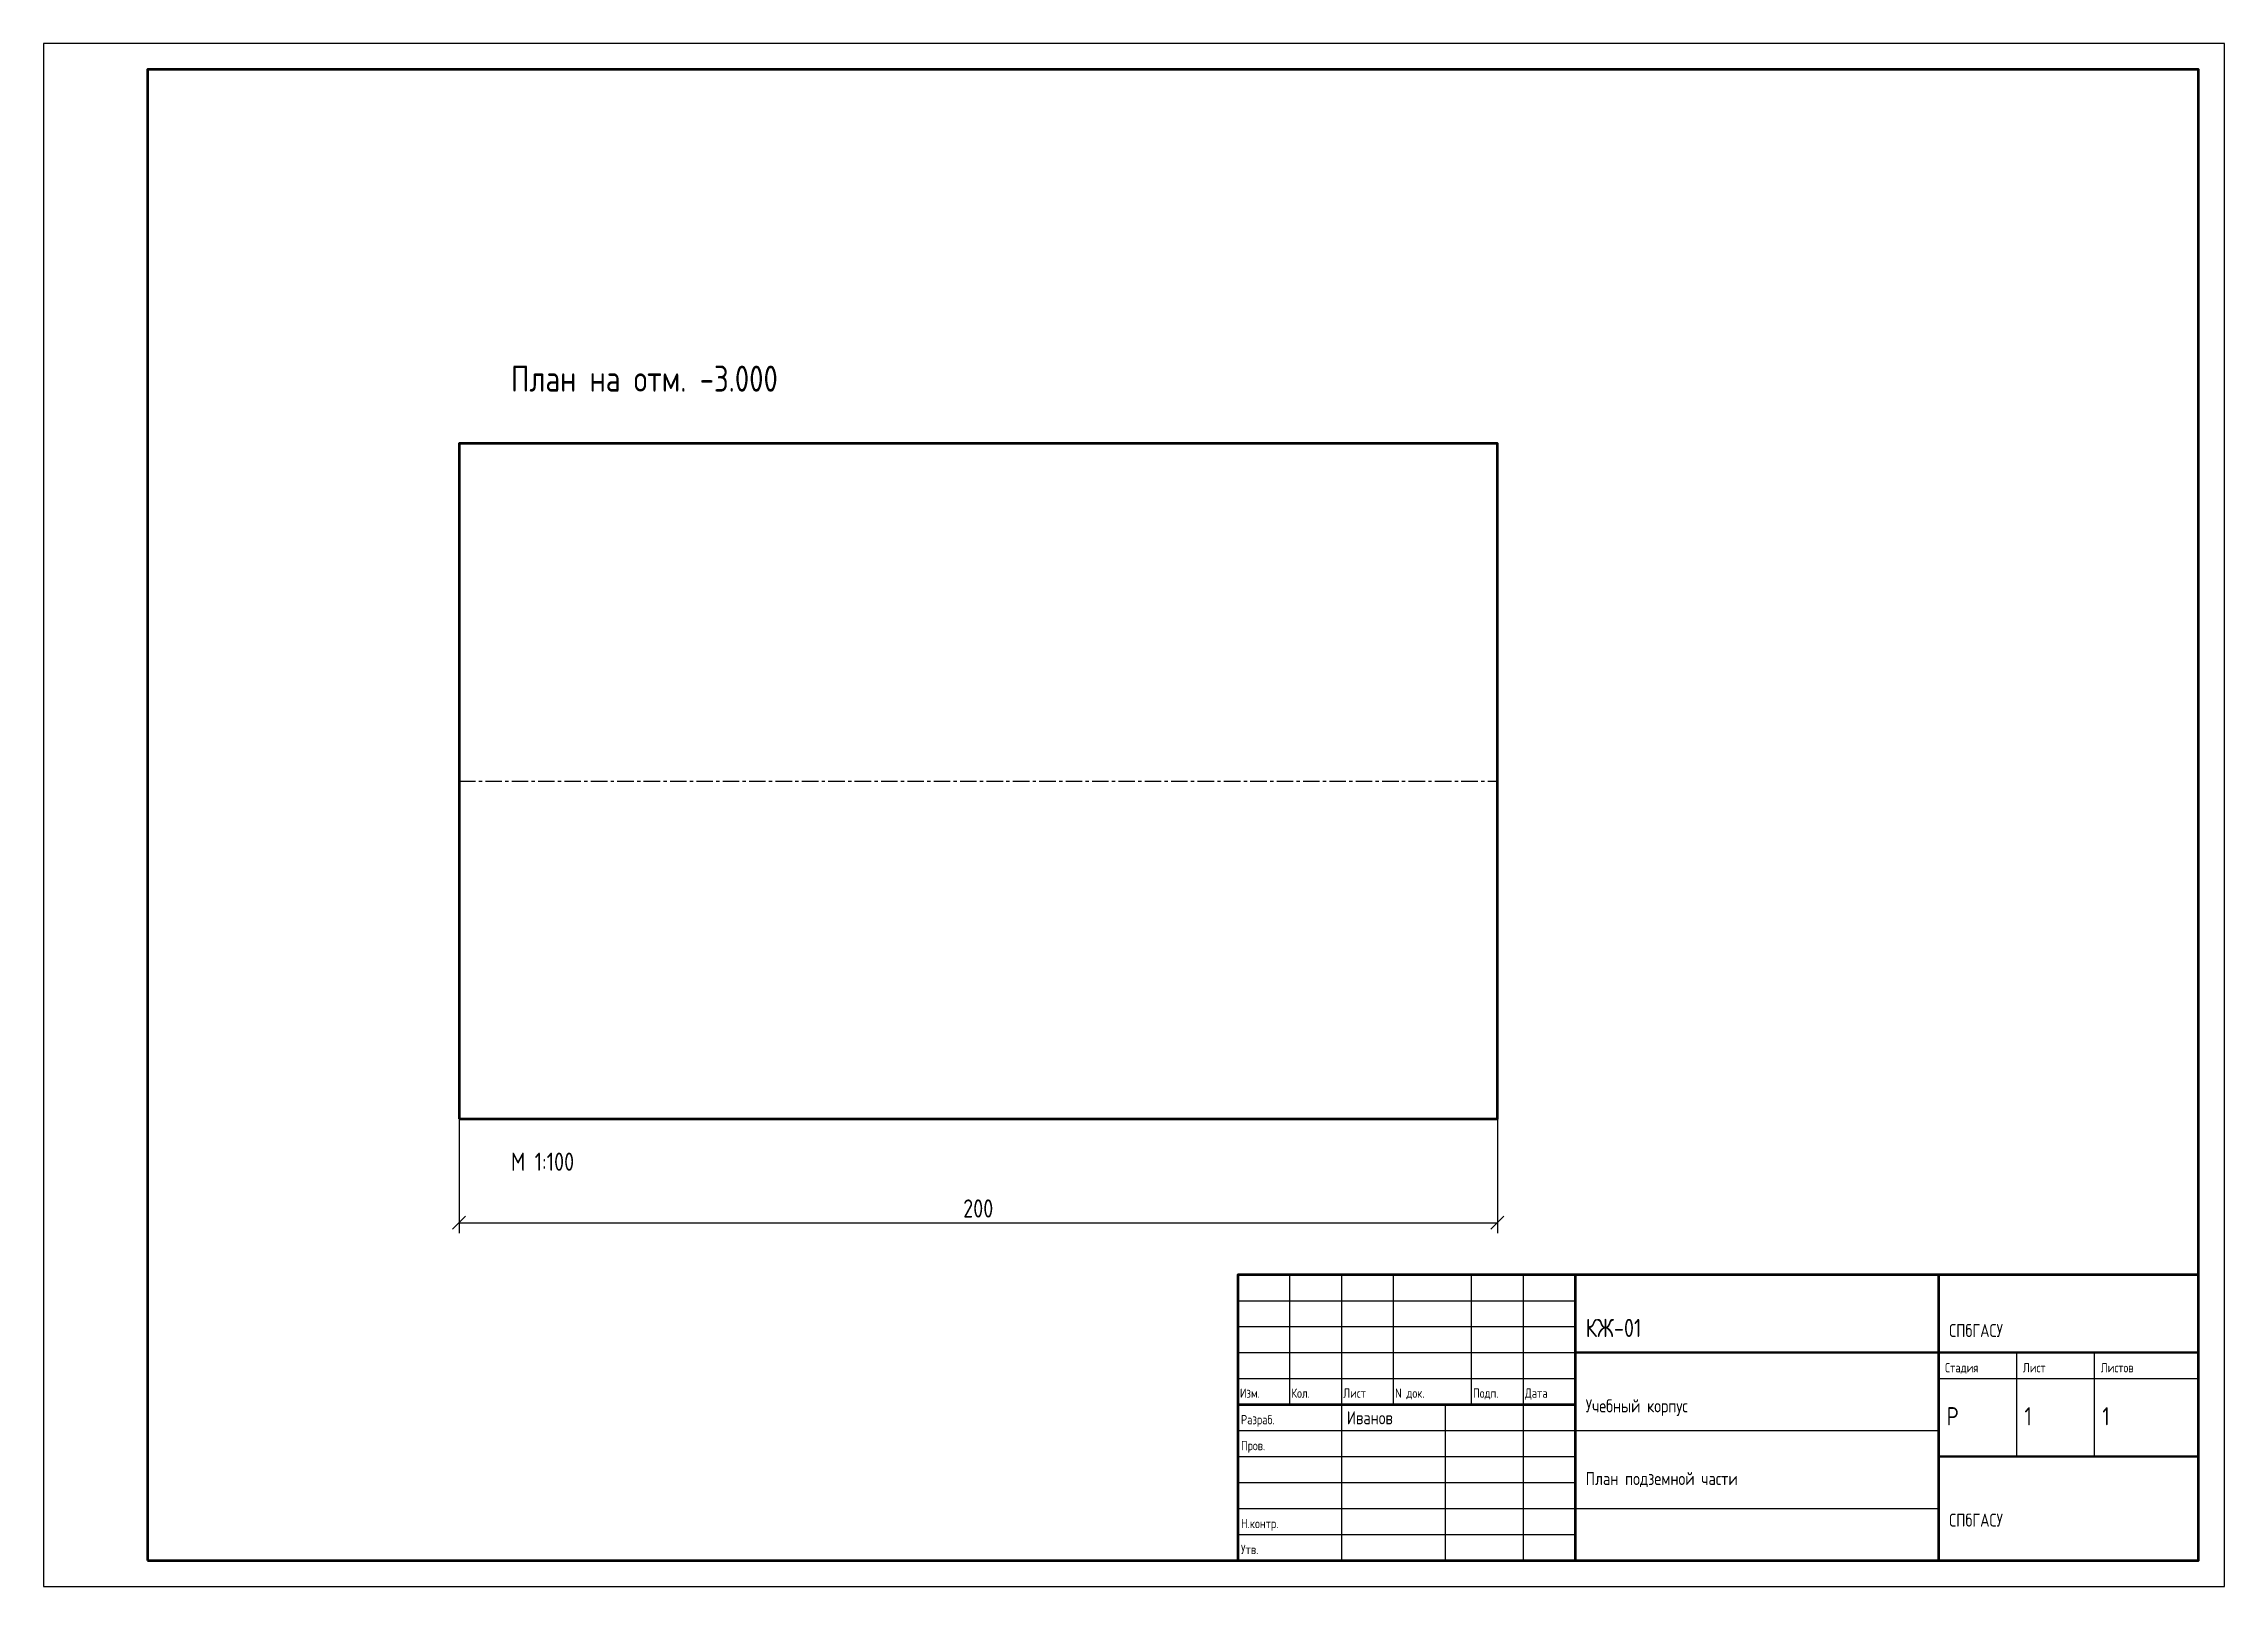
# Model space of a CAD drawing. Header units: millimetres. Extents: x 0 to 420, y 0 to 297.
import ezdxf

# ---------------------------------------------------------------- set-up
doc = ezdxf.new("R2010")
doc.units = ezdxf.units.MM
doc.linetypes.add('CENTER', pattern=[5.08, 3.175, -0.635, 0.635, -0.635])
for name, color, linetype, lineweight in [('SPDS_FRAME', 7, 'Continuous', 70), ('SPDS_OS', 1, 'CENTER', 25), ('SPDS_OSN', 7, 'Continuous', 70), ('SPDS_STAMP', 7, 'Continuous', 50), ('SPDS_TEXT', 7, 'Continuous', 25)]:
    doc.layers.add(name, color=color, linetype=linetype, lineweight=lineweight)
doc.styles.add('GOST_A', font='GOST type A')
doc.dimstyles.new('SPDS', dxfattribs={"dimtxt": 3.5, "dimasz": 2.5, "dimexe": 2, "dimexo": 0, "dimgap": 1, "dimtad": 1, "dimtxsty": 'GOST_A', "dimblk": 'OBLIQUE', "dimcen": 2.5, "dimazin": 3, "dimtfac": 1, "dimtmove": 0, "dimatfit": 3})

# ---------------------------------------------------------------- blocks, each defined once
blk = doc.blocks.new('SPDS_F3')
at = {"lineweight": 25}
for p, q in [((10, 30), (10, 55)), ((20, 30), (20, 55)), ((30, 30), (30, 55)), ((45, 30), (45, 55)), ((55, 30), (55, 55)), ((0, 50), (65, 50)), ((0, 45), (65, 45)), ((0, 40), (65, 40)), ((150, 20), (150, 40)), ((165, 20), (165, 40)), ((0, 35), (65, 35)), ((135, 35), (185, 35)), ((20, 0), (20, 30)), ((40, 0), (40, 30)), ((55, 0), (55, 30)), ((0, 25), (65, 25)), ((65, 25), (135, 25)), ((0, 20), (65, 20)), ((0, 15), (65, 15)), ((0, 10), (65, 10)), ((65, 10), (135, 10)), ((0, 5), (65, 5))]:
    blk.add_line(p, q, dxfattribs=at)
at = {"lineweight": 70}
for p, q in [((65, 0), (65, 55)), ((135, 0), (135, 55)), ((0, 30), (65, 30))]:
    blk.add_line(p, q, dxfattribs=at)
at = {"lineweight": 50}
for p, q in [((65, 40), (185, 40)), ((135, 20), (185, 20))]:
    blk.add_line(p, q, dxfattribs=at)
at = {"lineweight": 70}
blk.add_lwpolyline([(0, 0), (185, 0), (185, 55), (0, 55)], close=True, dxfattribs=at)
at = {"style": 'GOST_A'}
for s, p in [('Стадия', (136.2, 36.2)), ('Лист', (151.2, 36.2)), ('Листов', (166.2, 36.2)), ('Изм.', (0.4, 31.3)), ('Кол.', (10.3, 31.3)), ('Лист', (20.3, 31.3)), ('N док.', (30.3, 31.3)), ('Подп.', (45.3, 31.3)), ('Дата', (55.3, 31.3)), ('Разраб.', (0.6, 26.2)), ('Пров.', (0.6, 21.2)), ('Н.контр.', (0.6, 6.2)), ('Утв.', (0.6, 1.2))]:
    blk.add_text(s, height=1.8, dxfattribs=at).set_placement(p)
for tag, p, height in [('OBOZN', (67, 43), 3.5), ('OBEKT', (137, 43), 2.5), ('ZDANIE', (67, 28.5), 2.5), ('STADIYA', (136.5, 26), 3.5), ('LIST', (151.5, 26), 3.5), ('LISTOV', (166.5, 26), 3.5), ('RAZRAB', (21, 26.2), 2.5), ('PROV', (21, 21.2), 2.5), ('NAIMEN', (67, 14.5), 2.5), ('NKONTR', (21, 6.2), 2.5), ('ORG', (137, 6.5), 2.5), ('UTV', (21, 1.2), 2.5)]:
    blk.add_attdef(tag, p, '', height=height, dxfattribs=at)
blk = doc.blocks.new('_OBLIQUE')
at = {"color": 0, "linetype": 'BYBLOCK'}
blk.add_line((-0.5, -0.5), (0.5, 0.5), dxfattribs=at)

msp = doc.modelspace()

# ---------------------------------------------------------------- linework, layer by layer
at = {"layer": 'SPDS_FRAME', "lineweight": 25}
msp.add_lwpolyline([(0, 0), (420, 0), (420, 297), (0, 297)], close=True, dxfattribs=at)
at = {"layer": 'SPDS_FRAME', "lineweight": 70}
msp.add_lwpolyline([(20, 5), (415, 5), (415, 292), (20, 292)], close=True, dxfattribs=at)
at = {"layer": 'SPDS_OS'}
msp.add_line((80, 155), (280, 155), dxfattribs=at)
at = {"layer": 'SPDS_OSN'}
msp.add_lwpolyline([(80, 90), (280, 90), (280, 220), (80, 220)], close=True, dxfattribs=at)

# ---------------------------------------------------------------- block references
at = {"layer": 'SPDS_STAMP'}
msp.add_blockref('SPDS_F3', (230, 5), dxfattribs=at).add_auto_attribs({'OBOZN': 'КЖ-01', 'OBEKT': 'СПбГАСУ', 'ZDANIE': 'Учебный корпус', 'NAIMEN': 'План подземной части', 'STADIYA': 'Р', 'LIST': '1', 'LISTOV': '1', 'ORG': 'СПбГАСУ', 'RAZRAB': 'Иванов'})

# ---------------------------------------------------------------- texts
at = {"layer": 'SPDS_TEXT', "style": 'GOST_A'}
for s, height, p in [('План на отм. -3.000', 5, (90, 230)), ('М 1:100', 3.5, (90, 80))]:
    msp.add_text(s, height=height, dxfattribs=at).set_placement(p)

# ---------------------------------------------------------------- dimensions: what is measured, and where the dimension line sits
msp.add_linear_dim(base=(80, 70), p1=(80, 90), p2=(280, 90), dimstyle='SPDS').render()

doc.saveas('drawing.dxf')
